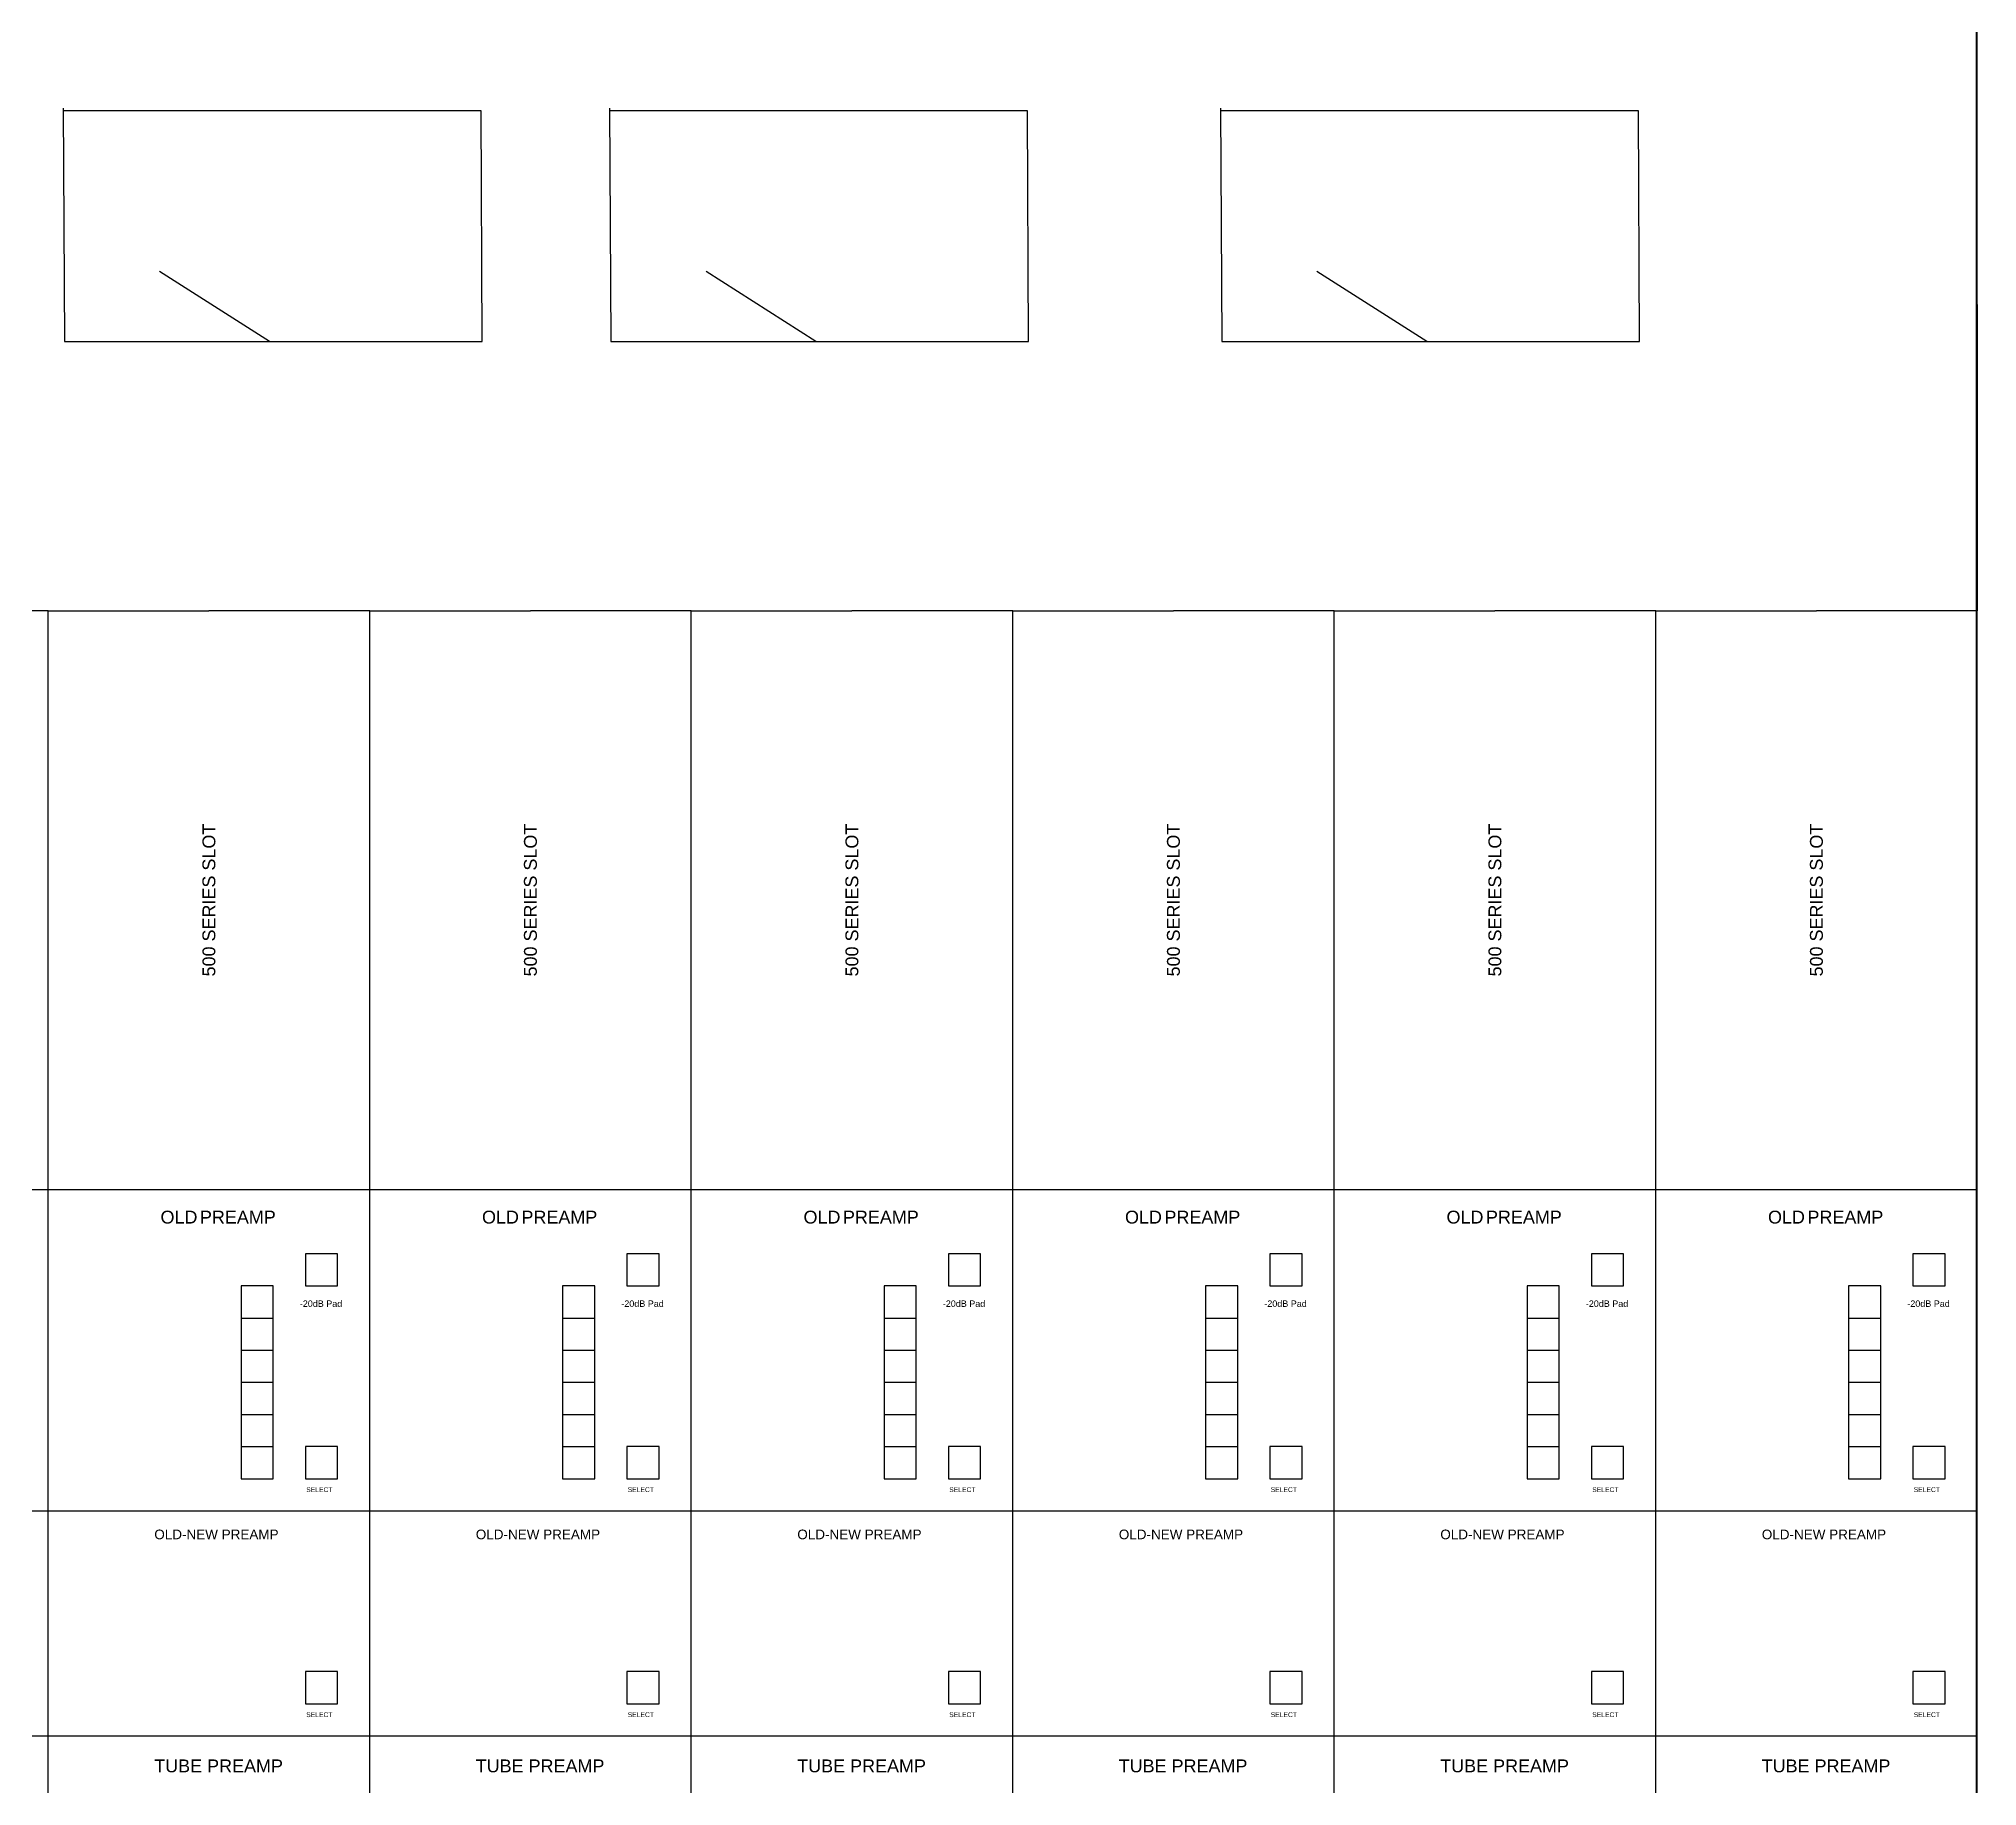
# Model space of a CAD drawing. Header units: inches. Extents: x -1200 to 6108, y -1200 to 2900.
# Drawn here: x -203 to 400, y 1314 to 1858 of the extents above; entities that cross this region are included whole.
import ezdxf

# ---------------------------------------------------------------- set-up
doc = ezdxf.new("R2010")
doc.units = ezdxf.units.IN
doc.header["$MEASUREMENT"] = 0
doc.layers.get('0').update_dxf_attribs({"lineweight": 25, "true_color": 0xffffff})
doc.styles.add('textstyle1018', font='')
doc.styles.add('textstyle1019', font='')
doc.styles.add('textstyle1030', font='')
doc.styles.add('textstyle1031', font='')
doc.styles.add('textstyle1032', font='')
doc.styles.add('textstyle1033', font='')
doc.styles.add('textstyle1044', font='')
doc.styles.add('textstyle1045', font='')
doc.styles.add('textstyle1046', font='')
doc.styles.add('textstyle1047', font='')
doc.styles.add('textstyle1048', font='')
doc.styles.add('textstyle1049', font='')
doc.styles.add('textstyle1052', font='')
doc.styles.add('textstyle1053', font='')
doc.styles.add('textstyle1064', font='')
doc.styles.add('textstyle1065', font='')
doc.styles.add('textstyle1066', font='')
doc.styles.add('textstyle1067', font='')
doc.styles.add('textstyle836', font='')
doc.styles.add('textstyle837', font='')
doc.styles.add('textstyle838', font='')
doc.styles.add('textstyle839', font='')
doc.styles.add('textstyle840', font='')
doc.styles.add('textstyle841', font='')
doc.styles.add('textstyle860', font='')
doc.styles.add('textstyle861', font='')
doc.styles.add('textstyle862', font='')
doc.styles.add('textstyle863', font='')
doc.styles.add('textstyle874', font='')
doc.styles.add('textstyle875', font='')
doc.styles.add('textstyle876', font='')
doc.styles.add('textstyle877', font='')
doc.styles.add('textstyle892', font='')
doc.styles.add('textstyle893', font='')
doc.styles.add('textstyle904', font='')
doc.styles.add('textstyle905', font='')
doc.styles.add('textstyle906', font='')
doc.styles.add('textstyle907', font='')
doc.styles.add('textstyle920', font='')
doc.styles.add('textstyle921', font='')
doc.styles.add('textstyle922', font='')
doc.styles.add('textstyle923', font='')
doc.styles.get('textstyle1018').set_extended_font_data('Liberation Sans')
doc.styles.get('textstyle1019').set_extended_font_data('Liberation Sans')
doc.styles.get('textstyle1030').set_extended_font_data('Liberation Sans')
doc.styles.get('textstyle1031').set_extended_font_data('Liberation Sans')
doc.styles.get('textstyle1032').set_extended_font_data('Liberation Sans')
doc.styles.get('textstyle1033').set_extended_font_data('Liberation Sans')
doc.styles.get('textstyle1044').set_extended_font_data('Liberation Sans')
doc.styles.get('textstyle1045').set_extended_font_data('Liberation Sans')
doc.styles.get('textstyle1046').set_extended_font_data('Liberation Sans')
doc.styles.get('textstyle1047').set_extended_font_data('Liberation Sans')
doc.styles.get('textstyle1048').set_extended_font_data('Liberation Sans')
doc.styles.get('textstyle1049').set_extended_font_data('Liberation Sans')
doc.styles.get('textstyle1052').set_extended_font_data('Liberation Sans')
doc.styles.get('textstyle1053').set_extended_font_data('Liberation Sans')
doc.styles.get('textstyle1064').set_extended_font_data('Liberation Sans')
doc.styles.get('textstyle1065').set_extended_font_data('Liberation Sans')
doc.styles.get('textstyle1066').set_extended_font_data('Liberation Sans')
doc.styles.get('textstyle1067').set_extended_font_data('Liberation Sans')
doc.styles.get('textstyle836').set_extended_font_data('Liberation Sans')
doc.styles.get('textstyle837').set_extended_font_data('Liberation Sans')
doc.styles.get('textstyle838').set_extended_font_data('Liberation Sans')
doc.styles.get('textstyle839').set_extended_font_data('Liberation Sans')
doc.styles.get('textstyle840').set_extended_font_data('Liberation Sans')
doc.styles.get('textstyle841').set_extended_font_data('Liberation Sans')
doc.styles.get('textstyle860').set_extended_font_data('Liberation Sans')
doc.styles.get('textstyle861').set_extended_font_data('Liberation Sans')
doc.styles.get('textstyle862').set_extended_font_data('Liberation Sans')
doc.styles.get('textstyle863').set_extended_font_data('Liberation Sans')
doc.styles.get('textstyle874').set_extended_font_data('Liberation Sans')
doc.styles.get('textstyle875').set_extended_font_data('Liberation Sans')
doc.styles.get('textstyle876').set_extended_font_data('Liberation Sans')
doc.styles.get('textstyle877').set_extended_font_data('Liberation Sans')
doc.styles.get('textstyle892').set_extended_font_data('Liberation Sans')
doc.styles.get('textstyle893').set_extended_font_data('Liberation Sans')
doc.styles.get('textstyle904').set_extended_font_data('Liberation Sans')
doc.styles.get('textstyle905').set_extended_font_data('Liberation Sans')
doc.styles.get('textstyle906').set_extended_font_data('Liberation Sans')
doc.styles.get('textstyle907').set_extended_font_data('Liberation Sans')
doc.styles.get('textstyle920').set_extended_font_data('Liberation Sans')
doc.styles.get('textstyle921').set_extended_font_data('Liberation Sans')
doc.styles.get('textstyle922').set_extended_font_data('Liberation Sans')
doc.styles.get('textstyle923').set_extended_font_data('Liberation Sans')

# ---------------------------------------------------------------- blocks, each defined once
blk = doc.blocks.new('CenterConsole')
blk.add_line((-3000, 1500), (-3000, 2800))
blk = doc.blocks.new('Channelstripmodel')
for p, q in [((1600, 1800), (1600.22, 1380)), ((1004.84, 1536.29), (1005.23, 1463.71)), ((1134.85, 1535.52), (1004.85, 1535.52)), ((1135.16, 1463.71), (1134.85, 1535.52)), ((1174.84, 1536.29), (1175.23, 1463.71)), ((1304.85, 1535.52), (1174.85, 1535.52)), ((1305.16, 1463.71), (1304.85, 1535.52)), ((1364.84, 1536.29), (1365.23, 1463.71)), ((1494.85, 1535.52), (1364.85, 1535.52)), ((1495.16, 1463.71), (1494.85, 1535.52)), ((1069.01, 1463.71), (1034.85, 1485.52)), ((1239.01, 1463.71), (1204.85, 1485.52)), ((1429.01, 1463.71), (1394.85, 1485.52)), ((1005.23, 1463.71), (1135.16, 1463.71)), ((1175.23, 1463.71), (1305.16, 1463.71)), ((1365.23, 1463.71), (1495.16, 1463.71)), ((1000.22, 1380), (950.22, 1380)), ((1000.22, 1200), (1000.22, 1380)), ((1000.22, 1380), (1050.22, 1380)), ((1000.22, 1200), (1000.22, 1380)), ((1100.22, 1380), (1050.22, 1380)), ((1100.22, 1200), (1100.22, 1380)), ((1100.22, 1380), (1150.22, 1380)), ((1100.22, 1200), (1100.22, 1380)), ((1200.22, 1380), (1150.22, 1380)), ((1200.22, 1200), (1200.22, 1380)), ((1200.22, 1380), (1250.22, 1380)), ((1200.22, 1200), (1200.22, 1380)), ((1300.22, 1380), (1250.22, 1380)), ((1300.22, 1200), (1300.22, 1380)), ((1300.22, 1380), (1350.22, 1380)), ((1300.22, 1200), (1300.22, 1380)), ((1400.22, 1380), (1350.22, 1380)), ((1400.22, 1200), (1400.22, 1380)), ((1400.22, 1380), (1450.22, 1380)), ((1400.22, 1200), (1400.22, 1380)), ((1500.22, 1380), (1450.22, 1380)), ((1500.22, 1200), (1500.22, 1380)), ((1500.22, 1380), (1550.22, 1380)), ((1500.22, 1200), (1500.22, 1380)), ((1600.22, 1380), (1550.22, 1380)), ((1600.22, 1200), (1600.22, 1380)), ((950.22, 1200), (1000.22, 1200)), ((1000.22, 1100), (1000.22, 1200)), ((1000.22, 1200), (1050.22, 1200)), ((1000.22, -1400), (1000.22, 1200)), ((1050.22, 1200), (1100.22, 1200)), ((1100.22, 1100), (1100.22, 1200)), ((1100.22, 1200), (1150.22, 1200)), ((1100.22, -1400), (1100.22, 1200)), ((1150.22, 1200), (1200.22, 1200)), ((1200.22, 1100), (1200.22, 1200)), ((1200.22, 1200), (1250.22, 1200)), ((1200.22, -1400), (1200.22, 1200)), ((1250.22, 1200), (1300.22, 1200)), ((1300.22, 1100), (1300.22, 1200)), ((1300.22, 1200), (1350.22, 1200)), ((1300.22, -1400), (1300.22, 1200)), ((1350.22, 1200), (1400.22, 1200)), ((1400.22, 1100), (1400.22, 1200)), ((1400.22, 1200), (1450.22, 1200)), ((1400.22, -1400), (1400.22, 1200)), ((1450.22, 1200), (1500.22, 1200)), ((1500.22, 1100), (1500.22, 1200)), ((1500.22, 1200), (1550.22, 1200)), ((1500.22, -1400), (1500.22, 1200)), ((1550.22, 1200), (1600.22, 1200)), ((1600.22, -1400), (1600.22, 1200)), ((1080.22, 1180), (1080.22, 1170)), ((1090.22, 1180), (1080.22, 1180)), ((1090.22, 1170), (1090.22, 1180)), ((1180.22, 1180), (1180.22, 1170)), ((1190.22, 1180), (1180.22, 1180)), ((1190.22, 1170), (1190.22, 1180)), ((1280.22, 1180), (1280.22, 1170)), ((1290.22, 1180), (1280.22, 1180)), ((1290.22, 1170), (1290.22, 1180)), ((1380.22, 1180), (1380.22, 1170)), ((1390.22, 1180), (1380.22, 1180)), ((1390.22, 1170), (1390.22, 1180)), ((1480.22, 1180), (1480.22, 1170)), ((1490.22, 1180), (1480.22, 1180)), ((1490.22, 1170), (1490.22, 1180)), ((1580.22, 1180), (1580.22, 1170)), ((1590.22, 1180), (1580.22, 1180)), ((1590.22, 1170), (1590.22, 1180)), ((1060.22, 1170), (1060.22, 1110)), ((1070.22, 1170), (1060.22, 1170)), ((1070.22, 1110), (1070.22, 1170)), ((1080.22, 1170), (1090.22, 1170)), ((1160.22, 1170), (1160.22, 1110)), ((1170.22, 1170), (1160.22, 1170)), ((1170.22, 1110), (1170.22, 1170)), ((1180.22, 1170), (1190.22, 1170)), ((1260.22, 1170), (1260.22, 1110)), ((1270.22, 1170), (1260.22, 1170)), ((1270.22, 1110), (1270.22, 1170)), ((1280.22, 1170), (1290.22, 1170)), ((1360.22, 1170), (1360.22, 1110)), ((1370.22, 1170), (1360.22, 1170)), ((1370.22, 1110), (1370.22, 1170)), ((1380.22, 1170), (1390.22, 1170)), ((1460.22, 1170), (1460.22, 1110)), ((1470.22, 1170), (1460.22, 1170)), ((1470.22, 1110), (1470.22, 1170)), ((1480.22, 1170), (1490.22, 1170)), ((1560.22, 1170), (1560.22, 1110)), ((1570.22, 1170), (1560.22, 1170)), ((1570.22, 1110), (1570.22, 1170)), ((1580.22, 1170), (1590.22, 1170)), ((1060.22, 1160), (1070.22, 1160)), ((1160.22, 1160), (1170.22, 1160)), ((1260.22, 1160), (1270.22, 1160)), ((1360.22, 1160), (1370.22, 1160)), ((1460.22, 1160), (1470.22, 1160)), ((1560.22, 1160), (1570.22, 1160)), ((1060.22, 1150), (1070.22, 1150)), ((1160.22, 1150), (1170.22, 1150)), ((1260.22, 1150), (1270.22, 1150)), ((1360.22, 1150), (1370.22, 1150)), ((1460.22, 1150), (1470.22, 1150)), ((1560.22, 1150), (1570.22, 1150)), ((1060.22, 1140), (1070.22, 1140)), ((1160.22, 1140), (1170.22, 1140)), ((1260.22, 1140), (1270.22, 1140)), ((1360.22, 1140), (1370.22, 1140)), ((1460.22, 1140), (1470.22, 1140)), ((1560.22, 1140), (1570.22, 1140)), ((1060.22, 1130), (1070.22, 1130)), ((1160.22, 1130), (1170.22, 1130)), ((1260.22, 1130), (1270.22, 1130)), ((1360.22, 1130), (1370.22, 1130)), ((1460.22, 1130), (1470.22, 1130)), ((1560.22, 1130), (1570.22, 1130)), ((1060.22, 1120), (1070.22, 1120)), ((1080.22, 1120), (1080.22, 1110)), ((1090.22, 1120), (1080.22, 1120)), ((1090.22, 1110), (1090.22, 1120)), ((1160.22, 1120), (1170.22, 1120)), ((1180.22, 1120), (1180.22, 1110)), ((1190.22, 1120), (1180.22, 1120)), ((1190.22, 1110), (1190.22, 1120)), ((1260.22, 1120), (1270.22, 1120)), ((1280.22, 1120), (1280.22, 1110)), ((1290.22, 1120), (1280.22, 1120)), ((1290.22, 1110), (1290.22, 1120)), ((1360.22, 1120), (1370.22, 1120)), ((1380.22, 1120), (1380.22, 1110)), ((1390.22, 1120), (1380.22, 1120)), ((1390.22, 1110), (1390.22, 1120)), ((1460.22, 1120), (1470.22, 1120)), ((1480.22, 1120), (1480.22, 1110)), ((1490.22, 1120), (1480.22, 1120)), ((1490.22, 1110), (1490.22, 1120)), ((1560.22, 1120), (1570.22, 1120)), ((1580.22, 1120), (1580.22, 1110)), ((1590.22, 1120), (1580.22, 1120)), ((1590.22, 1110), (1590.22, 1120)), ((1060.22, 1110), (1070.22, 1110)), ((1080.22, 1110), (1090.22, 1110)), ((1160.22, 1110), (1170.22, 1110)), ((1180.22, 1110), (1190.22, 1110)), ((1260.22, 1110), (1270.22, 1110)), ((1280.22, 1110), (1290.22, 1110)), ((1360.22, 1110), (1370.22, 1110)), ((1380.22, 1110), (1390.22, 1110)), ((1460.22, 1110), (1470.22, 1110)), ((1480.22, 1110), (1490.22, 1110)), ((1560.22, 1110), (1570.22, 1110)), ((1580.22, 1110), (1590.22, 1110)), ((950.22, 1100), (1000.22, 1100)), ((1000.22, 1030), (1000.22, 1100)), ((1000.22, 1100), (1050.22, 1100)), ((1050.22, 1100), (1100.22, 1100)), ((1100.22, 1030), (1100.22, 1100)), ((1100.22, 1100), (1150.22, 1100)), ((1150.22, 1100), (1200.22, 1100)), ((1200.22, 1030), (1200.22, 1100)), ((1200.22, 1100), (1250.22, 1100)), ((1250.22, 1100), (1300.22, 1100)), ((1300.22, 1030), (1300.22, 1100)), ((1300.22, 1100), (1350.22, 1100)), ((1350.22, 1100), (1400.22, 1100)), ((1400.22, 1030), (1400.22, 1100)), ((1400.22, 1100), (1450.22, 1100)), ((1450.22, 1100), (1500.22, 1100)), ((1500.22, 1030), (1500.22, 1100)), ((1500.22, 1100), (1550.22, 1100)), ((1550.22, 1100), (1600.22, 1100)), ((1080.22, 1050), (1080.22, 1040)), ((1090.22, 1050), (1080.22, 1050)), ((1090.22, 1040), (1090.22, 1050)), ((1180.22, 1050), (1180.22, 1040)), ((1190.22, 1050), (1180.22, 1050)), ((1190.22, 1040), (1190.22, 1050)), ((1280.22, 1050), (1280.22, 1040)), ((1290.22, 1050), (1280.22, 1050)), ((1290.22, 1040), (1290.22, 1050)), ((1380.22, 1050), (1380.22, 1040)), ((1390.22, 1050), (1380.22, 1050)), ((1390.22, 1040), (1390.22, 1050)), ((1480.22, 1050), (1480.22, 1040)), ((1490.22, 1050), (1480.22, 1050)), ((1490.22, 1040), (1490.22, 1050)), ((1580.22, 1050), (1580.22, 1040)), ((1590.22, 1050), (1580.22, 1050)), ((1590.22, 1040), (1590.22, 1050)), ((1080.22, 1040), (1090.22, 1040)), ((1180.22, 1040), (1190.22, 1040)), ((1280.22, 1040), (1290.22, 1040)), ((1380.22, 1040), (1390.22, 1040)), ((1480.22, 1040), (1490.22, 1040)), ((1580.22, 1040), (1590.22, 1040)), ((950.22, 1030), (1000.22, 1030)), ((1000.22, 1000), (1000.22, 1030)), ((1000.22, 1030), (1050.22, 1030)), ((1050.22, 1030), (1100.22, 1030)), ((1100.22, 1000), (1100.22, 1030)), ((1100.22, 1030), (1150.22, 1030)), ((1150.22, 1030), (1200.22, 1030)), ((1200.22, 1000), (1200.22, 1030)), ((1200.22, 1030), (1250.22, 1030)), ((1250.22, 1030), (1300.22, 1030)), ((1300.22, 1000), (1300.22, 1030)), ((1300.22, 1030), (1350.22, 1030)), ((1350.22, 1030), (1400.22, 1030)), ((1400.22, 1000), (1400.22, 1030)), ((1400.22, 1030), (1450.22, 1030)), ((1450.22, 1030), (1500.22, 1030)), ((1500.22, 1000), (1500.22, 1030)), ((1500.22, 1030), (1550.22, 1030)), ((1550.22, 1030), (1600.22, 1030))]:
    blk.add_line(p, q)
at = {"char_height": 1, "attachment_point": 5, "rotation": 90}
for insert, style in [((1050.22, 1290), 'textstyle1064'), ((1150.22, 1290), 'textstyle1065'), ((1250.22, 1290), 'textstyle1066'), ((1350.22, 1290), 'textstyle1067'), ((1450.22, 1290), 'textstyle1052'), ((1550.22, 1290), 'textstyle1053')]:
    blk.add_mtext('\\C7;\\H4;500 SERIES SLOT', dxfattribs=dict(at, insert=insert, style=style))
at = {"char_height": 1, "attachment_point": 5}
for s, insert, style in [('\\C7;\\H4;OLD\\H2; \\H4;PREAMP', (1053.07, 1191.35), 'textstyle1030'), ('\\C7;\\H4;OLD\\H2; \\H4;PREAMP', (1153.07, 1191.35), 'textstyle1031'), ('\\C7;\\H4;OLD\\H2; \\H4;PREAMP', (1253.07, 1191.35), 'textstyle1032'), ('\\C7;\\H4;OLD\\H2; \\H4;PREAMP', (1353.07, 1191.35), 'textstyle1033'), ('\\C7;\\H4;OLD\\H2; \\H4;PREAMP', (1453.07, 1191.35), 'textstyle1048'), ('\\C7;\\H4;OLD\\H2; \\H4;PREAMP', (1553.07, 1191.35), 'textstyle1049'), ('\\C7;\\H2;-20dB Pad', (1085.07, 1164.45), 'textstyle1044'), ('\\C7;\\H2;-20dB Pad', (1185.07, 1164.45), 'textstyle1045'), ('\\C7;\\H2;-20dB Pad', (1285.07, 1164.45), 'textstyle1046'), ('\\C7;\\H2;-20dB Pad', (1385.07, 1164.45), 'textstyle1047'), ('\\C7;\\H2;-20dB Pad', (1485.07, 1164.45), 'textstyle1018'), ('\\C7;\\H2;-20dB Pad', (1585.07, 1164.45), 'textstyle1019'), ('\\C7;\\H1.5;SELECT', (1084.55, 1106.6), 'textstyle904'), ('\\C7;\\H1.5;SELECT', (1184.55, 1106.6), 'textstyle905'), ('\\C7;\\H1.5;SELECT', (1284.55, 1106.6), 'textstyle906'), ('\\C7;\\H1.5;SELECT', (1384.55, 1106.6), 'textstyle907'), ('\\C7;\\H1.5;SELECT', (1484.55, 1106.6), 'textstyle862'), ('\\C7;\\H1.5;SELECT', (1584.55, 1106.6), 'textstyle863'), ('\\C7;\\H3;OLD-NEW PREAMP', (1052.54, 1092.66), 'textstyle836'), ('\\C7;\\H3;OLD-NEW PREAMP', (1152.54, 1092.66), 'textstyle837'), ('\\C7;\\H3;OLD-NEW PREAMP', (1252.54, 1092.66), 'textstyle838'), ('\\C7;\\H3;OLD-NEW PREAMP', (1352.54, 1092.66), 'textstyle839'), ('\\C7;\\H3;OLD-NEW PREAMP', (1452.54, 1092.66), 'textstyle840'), ('\\C7;\\H3;OLD-NEW PREAMP', (1552.54, 1092.66), 'textstyle841'), ('\\C7;\\H1.5;SELECT', (1084.55, 1036.6), 'textstyle920'), ('\\C7;\\H1.5;SELECT', (1184.55, 1036.6), 'textstyle921'), ('\\C7;\\H1.5;SELECT', (1284.55, 1036.6), 'textstyle922'), ('\\C7;\\H1.5;SELECT', (1384.55, 1036.6), 'textstyle923'), ('\\C7;\\H1.5;SELECT', (1484.55, 1036.6), 'textstyle892'), ('\\C7;\\H1.5;SELECT', (1584.55, 1036.6), 'textstyle893'), ('\\C7;\\H4;TUBE PREAMP', (1053.2, 1020.66), 'textstyle874'), ('\\C7;\\H4;TUBE PREAMP', (1153.2, 1020.66), 'textstyle875'), ('\\C7;\\H4;TUBE PREAMP', (1253.2, 1020.66), 'textstyle876'), ('\\C7;\\H4;TUBE PREAMP', (1353.2, 1020.66), 'textstyle877'), ('\\C7;\\H4;TUBE PREAMP', (1453.2, 1020.66), 'textstyle860'), ('\\C7;\\H4;TUBE PREAMP', (1553.2, 1020.66), 'textstyle861')]:
    blk.add_mtext(s, dxfattribs=dict(at, insert=insert, style=style))

msp = doc.modelspace()

# ---------------------------------------------------------------- block references
for name, p in [('Channelstripmodel', (-1200, 300)), ('CenterConsole', (3400, -500))]:
    msp.add_blockref(name, p)

doc.saveas('drawing.dxf')
